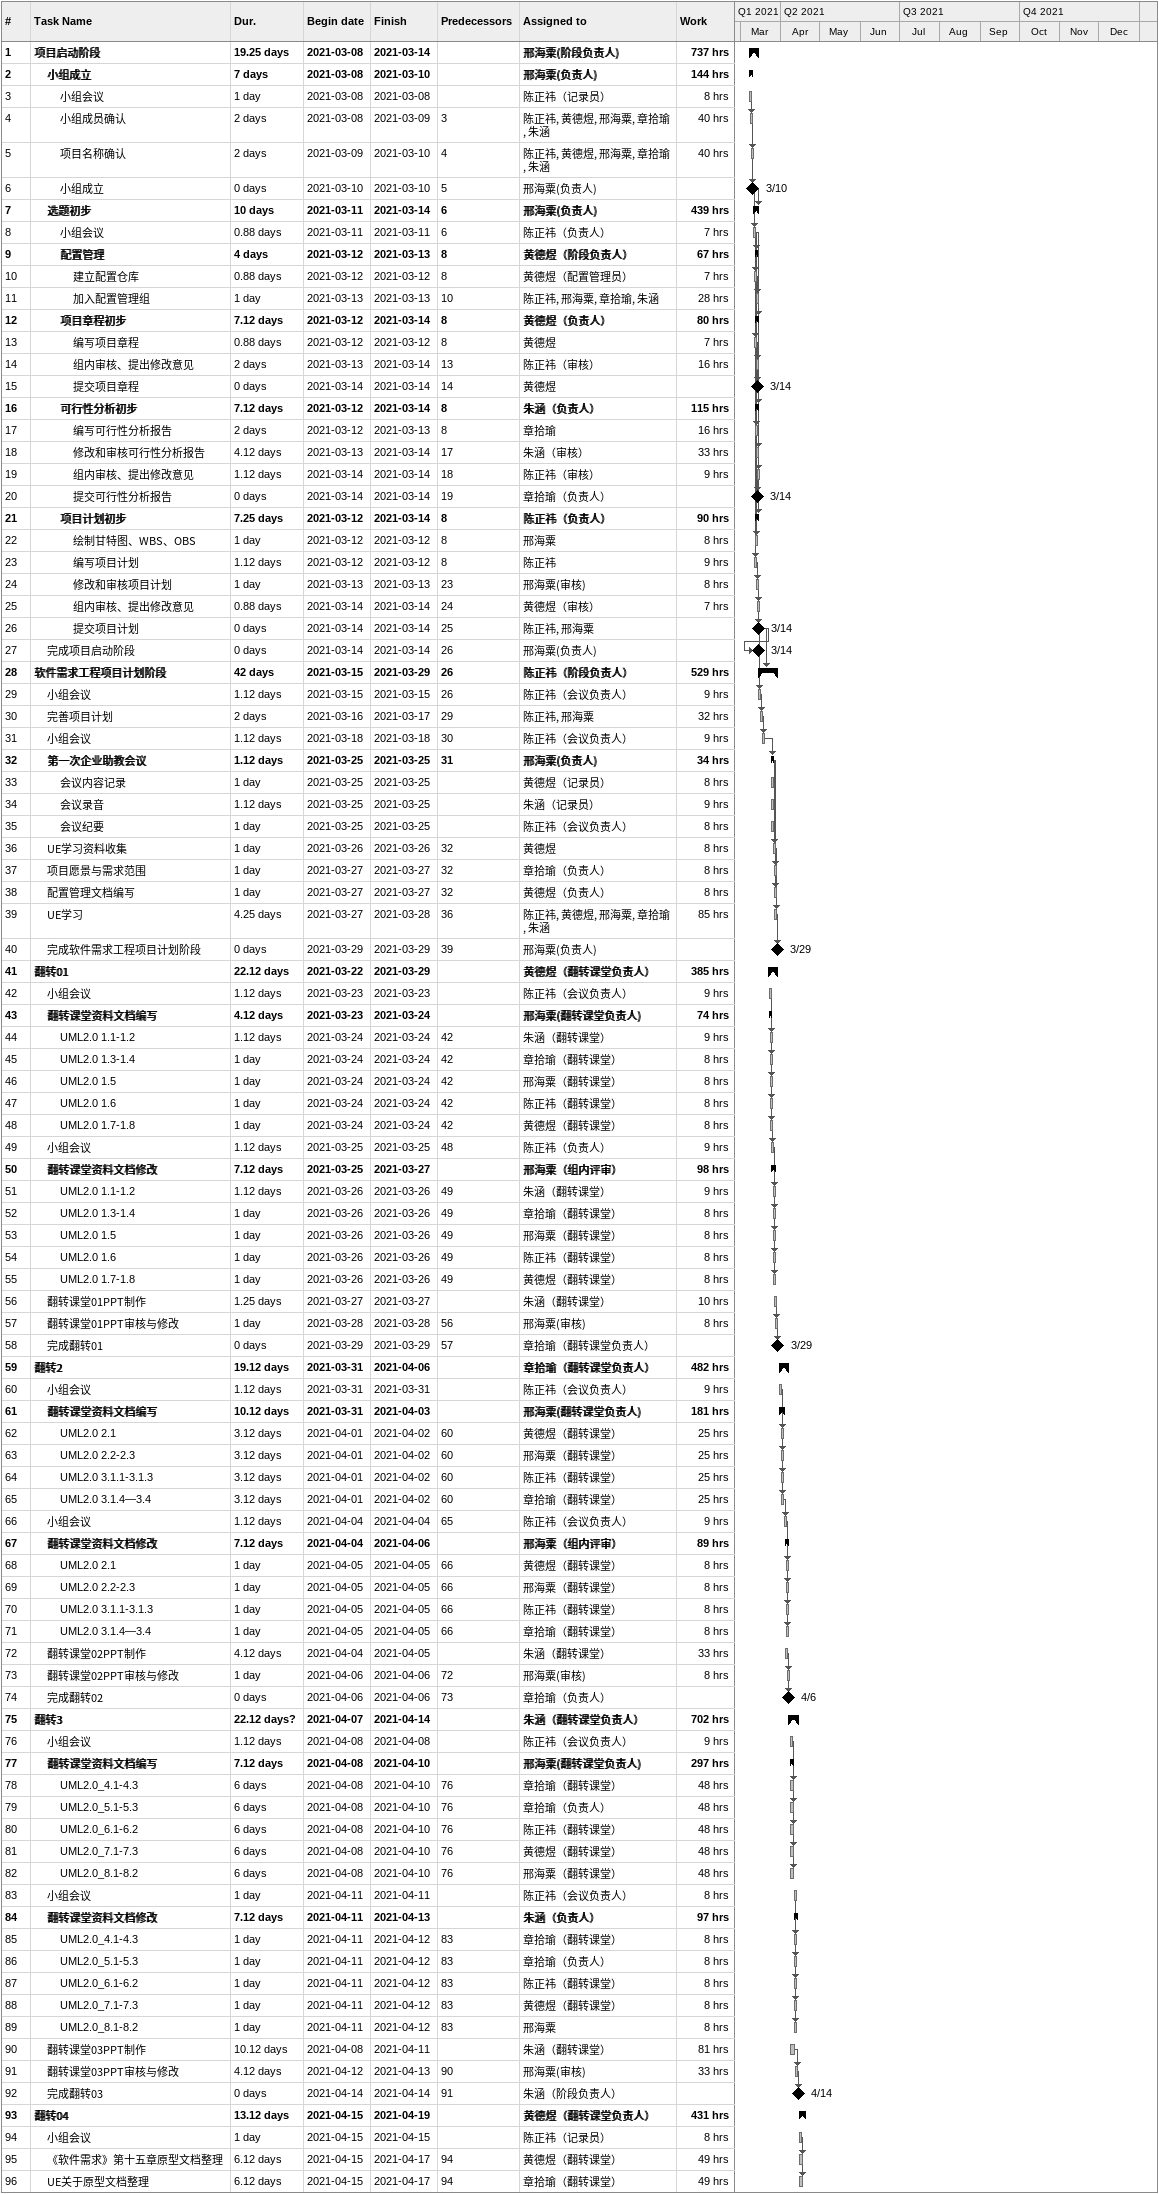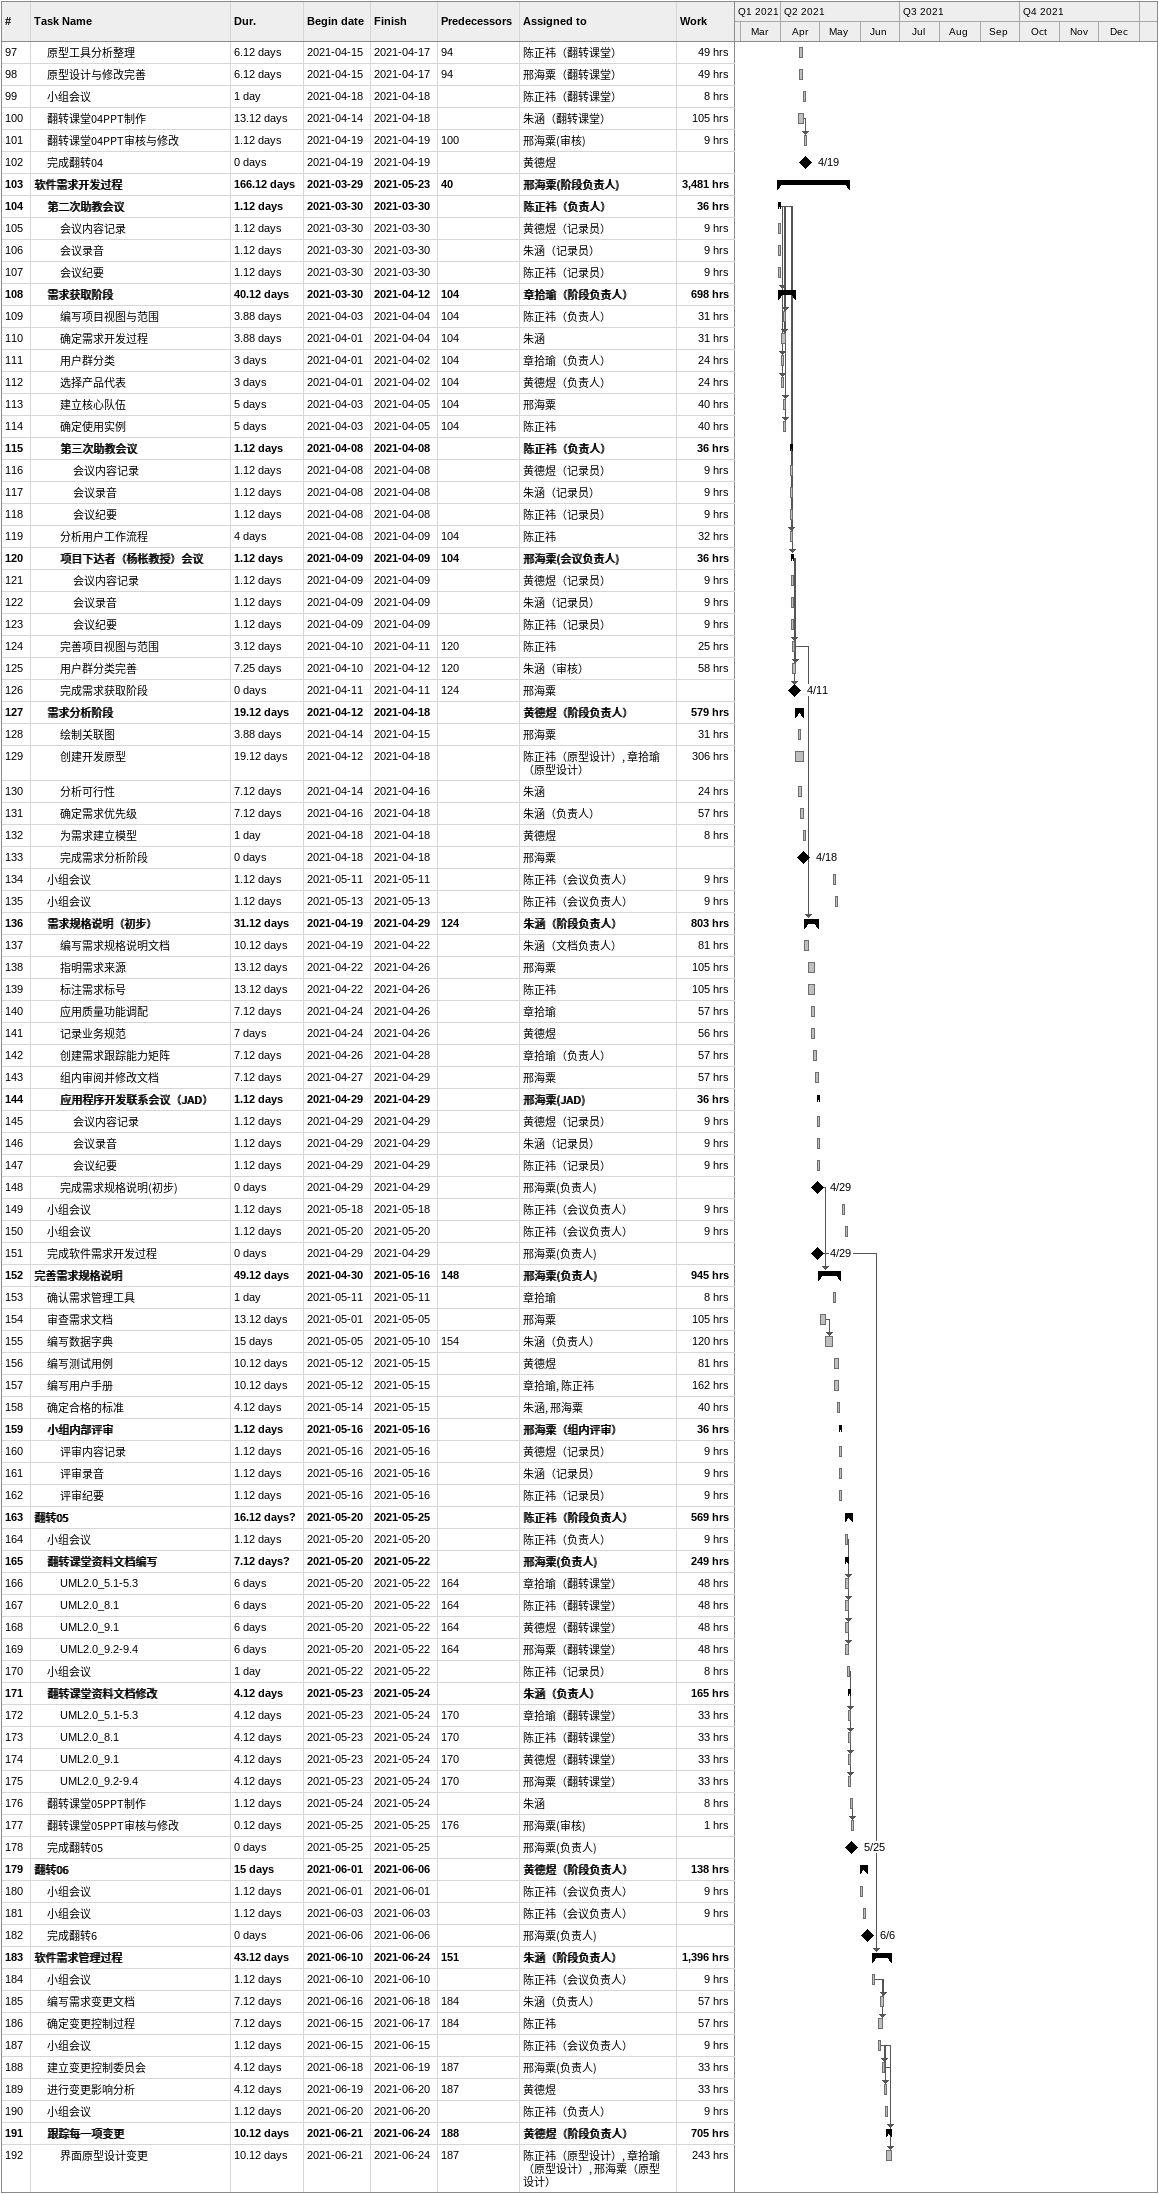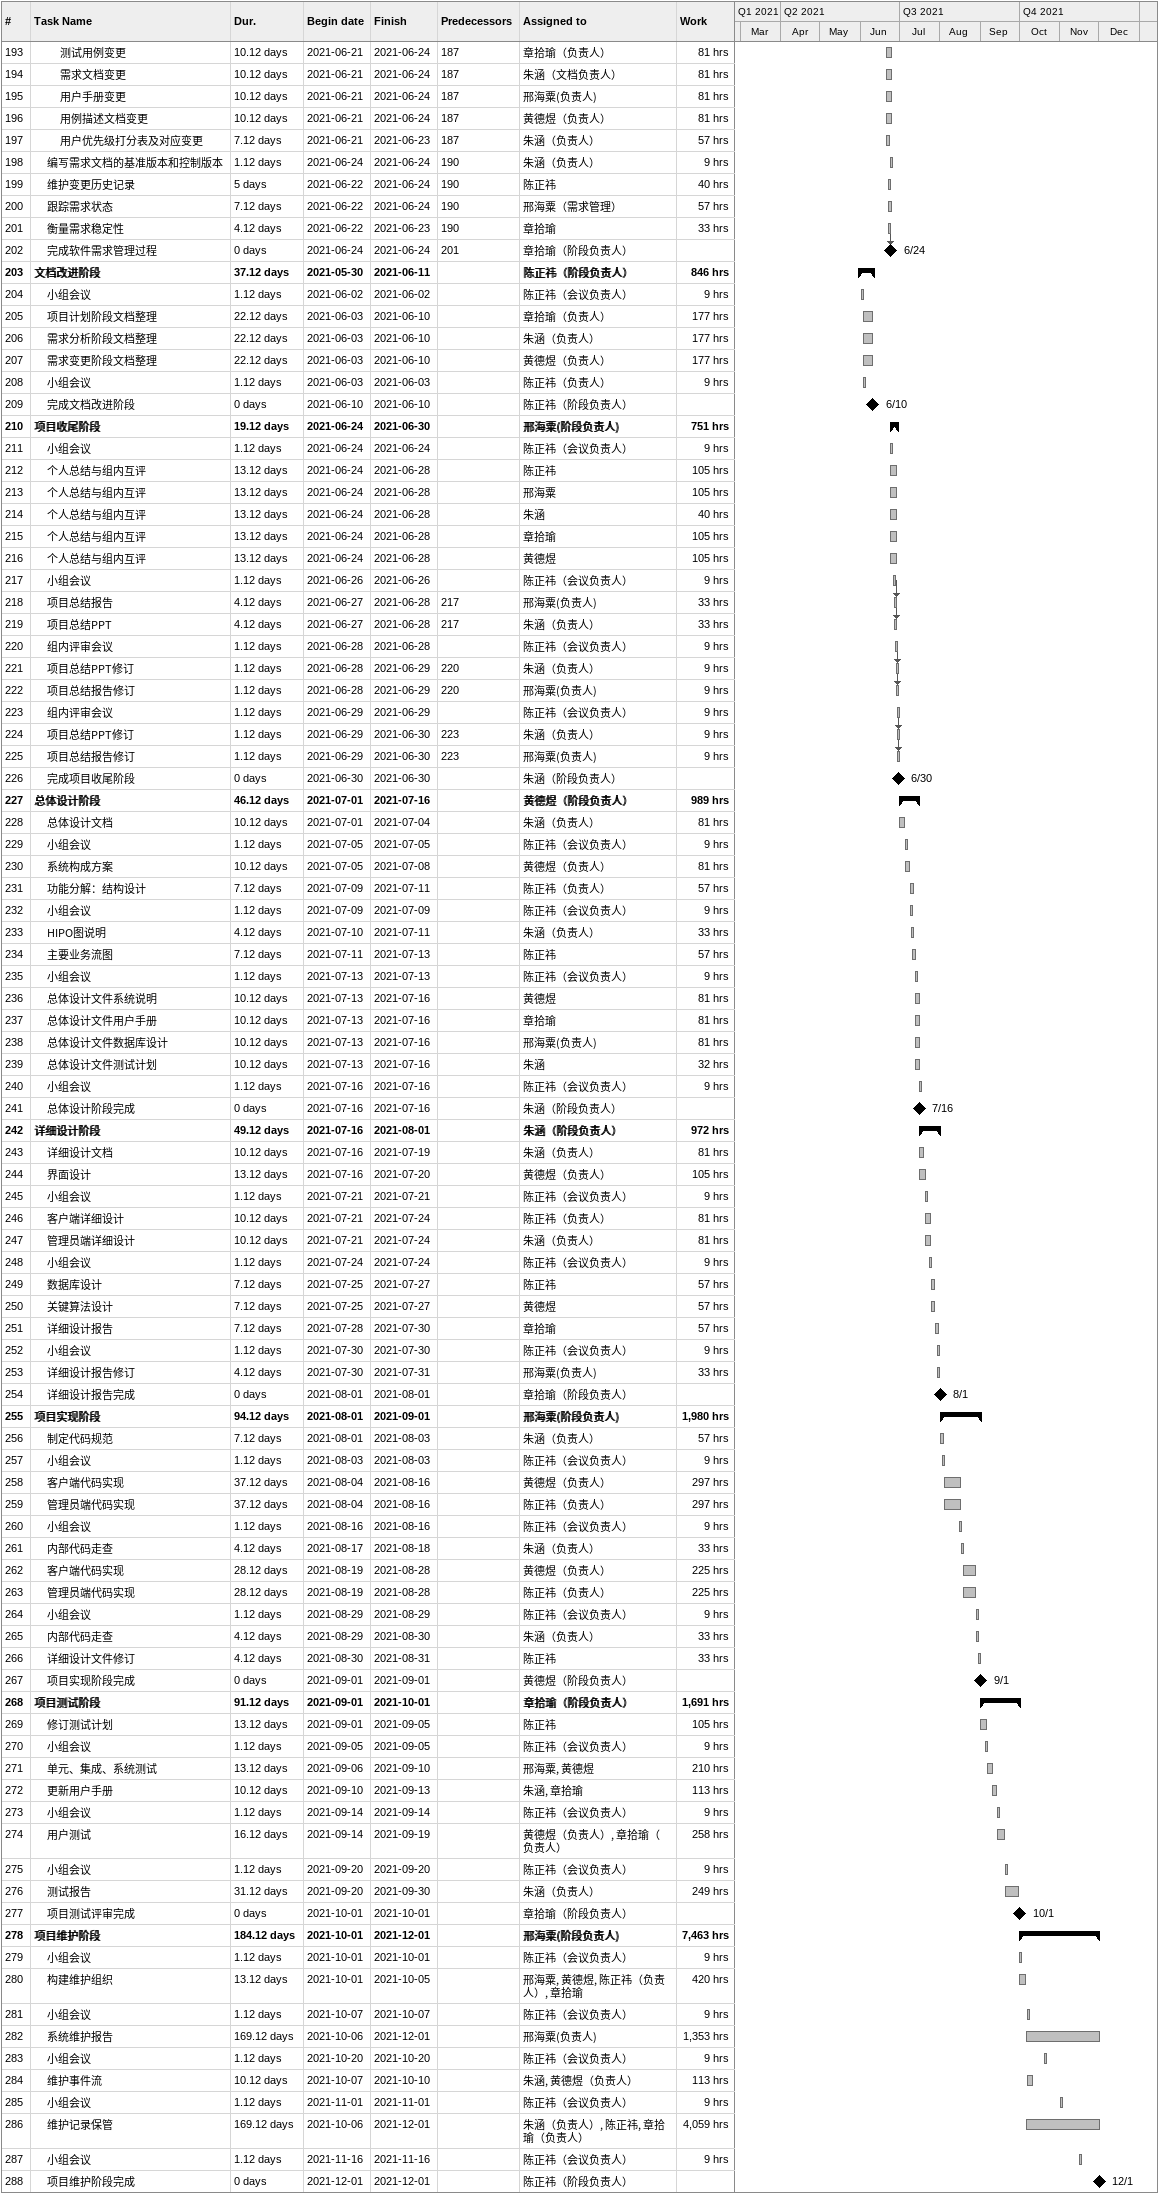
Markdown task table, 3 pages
| ID | Level | Task | Duration | Start | Finish | Predecessors | Resources | Work (h) |
|---|---|---|---|---|---|---|---|---|
| 1 | 1 | **项目启动阶段** | 19.25d | 2021-03-08 | 2021-03-14 |  | 邢海粟(阶段负责人) | 737 |
| 2 | 2 | **小组成立** | 7d | 2021-03-08 | 2021-03-10 |  | 邢海粟(负责人) | 144 |
| 3 | 3 | 小组会议 | 1d | 2021-03-08 | 2021-03-08 |  | 陈正祎（记录员） | 8 |
| 4 | 3 | 小组成员确认 | 2d | 2021-03-08 | 2021-03-09 | 3 | 陈正祎, 黄德煜, 邢海粟, 章拾瑜, 朱涵 | 40 |
| 5 | 3 | 项目名称确认 | 2d | 2021-03-09 | 2021-03-10 | 4 | 陈正祎, 黄德煜, 邢海粟, 章拾瑜, 朱涵 | 40 |
| 6 | 3 | 小组成立 | 0d | 2021-03-10 | 2021-03-10 | 5 | 邢海粟(负责人) |  |
| 7 | 2 | **选题初步** | 10d | 2021-03-11 | 2021-03-14 | 6 | 邢海粟(负责人) | 439 |
| 8 | 3 | 小组会议 | 0.88d | 2021-03-11 | 2021-03-11 | 6 | 陈正祎（负责人） | 7 |
| 9 | 3 | **配置管理** | 4d | 2021-03-12 | 2021-03-13 | 8 | 黄德煜（阶段负责人） | 67 |
| 10 | 4 | 建立配置仓库 | 0.88d | 2021-03-12 | 2021-03-12 | 8 | 黄德煜（配置管理员） | 7 |
| 11 | 4 | 加入配置管理组 | 1d | 2021-03-13 | 2021-03-13 | 10 | 陈正祎, 邢海粟, 章拾瑜, 朱涵 | 28 |
| 12 | 3 | **项目章程初步** | 7.12d | 2021-03-12 | 2021-03-14 | 8 | 黄德煜（负责人） | 80 |
| 13 | 4 | 编写项目章程 | 0.88d | 2021-03-12 | 2021-03-12 | 8 | 黄德煜 | 7 |
| 14 | 4 | 组内审核、提出修改意见 | 2d | 2021-03-13 | 2021-03-14 | 13 | 陈正祎（审核） | 16 |
| 15 | 4 | 提交项目章程 | 0d | 2021-03-14 | 2021-03-14 | 14 | 黄德煜 |  |
| 16 | 3 | **可行性分析初步** | 7.12d | 2021-03-12 | 2021-03-14 | 8 | 朱涵（负责人） | 115 |
| 17 | 4 | 编写可行性分析报告 | 2d | 2021-03-12 | 2021-03-13 | 8 | 章拾瑜 | 16 |
| 18 | 4 | 修改和审核可行性分析报告 | 4.12d | 2021-03-13 | 2021-03-14 | 17 | 朱涵（审核） | 33 |
| 19 | 4 | 组内审核、提出修改意见 | 1.12d | 2021-03-14 | 2021-03-14 | 18 | 陈正祎（审核） | 9 |
| 20 | 4 | 提交可行性分析报告 | 0d | 2021-03-14 | 2021-03-14 | 19 | 章拾瑜（负责人） |  |
| 21 | 3 | **项目计划初步** | 7.25d | 2021-03-12 | 2021-03-14 | 8 | 陈正祎（负责人） | 90 |
| 22 | 4 | 绘制甘特图、WBS、OBS | 1d | 2021-03-12 | 2021-03-12 | 8 | 邢海粟 | 8 |
| 23 | 4 | 编写项目计划 | 1.12d | 2021-03-12 | 2021-03-12 | 8 | 陈正祎 | 9 |
| 24 | 4 | 修改和审核项目计划 | 1d | 2021-03-13 | 2021-03-13 | 23 | 邢海粟(审核) | 8 |
| 25 | 4 | 组内审核、提出修改意见 | 0.88d | 2021-03-14 | 2021-03-14 | 24 | 黄德煜（审核） | 7 |
| 26 | 4 | 提交项目计划 | 0d | 2021-03-14 | 2021-03-14 | 25 | 陈正祎, 邢海粟 |  |
| 27 | 2 | 完成项目启动阶段 | 0d | 2021-03-14 | 2021-03-14 | 26 | 邢海粟(负责人) |  |
| 28 | 1 | **软件需求工程项目计划阶段** | 42d | 2021-03-15 | 2021-03-29 | 26 | 陈正祎（阶段负责人） | 529 |
| 29 | 2 | 小组会议 | 1.12d | 2021-03-15 | 2021-03-15 | 26 | 陈正祎（会议负责人） | 9 |
| 30 | 2 | 完善项目计划 | 2d | 2021-03-16 | 2021-03-17 | 29 | 陈正祎, 邢海粟 | 32 |
| 31 | 2 | 小组会议 | 1.12d | 2021-03-18 | 2021-03-18 | 30 | 陈正祎（会议负责人） | 9 |
| 32 | 2 | **第一次企业助教会议** | 1.12d | 2021-03-25 | 2021-03-25 | 31 | 邢海粟(负责人) | 34 |
| 33 | 3 | 会议内容记录 | 1d | 2021-03-25 | 2021-03-25 |  | 黄德煜（记录员） | 8 |
| 34 | 3 | 会议录音 | 1.12d | 2021-03-25 | 2021-03-25 |  | 朱涵（记录员） | 9 |
| 35 | 3 | 会议纪要 | 1d | 2021-03-25 | 2021-03-25 |  | 陈正祎（会议负责人） | 8 |
| 36 | 2 | UE学习资料收集 | 1d | 2021-03-26 | 2021-03-26 | 32 | 黄德煜 | 8 |
| 37 | 2 | 项目愿景与需求范围 | 1d | 2021-03-27 | 2021-03-27 | 32 | 章拾瑜（负责人） | 8 |
| 38 | 2 | 配置管理文档编写 | 1d | 2021-03-27 | 2021-03-27 | 32 | 黄德煜（负责人） | 8 |
| 39 | 2 | UE学习 | 4.25d | 2021-03-27 | 2021-03-28 | 36 | 陈正祎, 黄德煜, 邢海粟, 章拾瑜, 朱涵 | 85 |
| 40 | 2 | 完成软件需求工程项目计划阶段 | 0d | 2021-03-29 | 2021-03-29 | 39 | 邢海粟(负责人) |  |
| 41 | 1 | **翻转01** | 22.12d | 2021-03-22 | 2021-03-29 |  | 黄德煜（翻转课堂负责人） | 385 |
| 42 | 2 | 小组会议 | 1.12d | 2021-03-23 | 2021-03-23 |  | 陈正祎（会议负责人） | 9 |
| 43 | 2 | **翻转课堂资料文档编写** | 4.12d | 2021-03-23 | 2021-03-24 |  | 邢海粟(翻转课堂负责人) | 74 |
| 44 | 3 | UML2.0 1.1-1.2 | 1.12d | 2021-03-24 | 2021-03-24 | 42 | 朱涵（翻转课堂） | 9 |
| 45 | 3 | UML2.0 1.3-1.4 | 1d | 2021-03-24 | 2021-03-24 | 42 | 章拾瑜（翻转课堂） | 8 |
| 46 | 3 | UML2.0 1.5 | 1d | 2021-03-24 | 2021-03-24 | 42 | 邢海粟（翻转课堂） | 8 |
| 47 | 3 | UML2.0 1.6 | 1d | 2021-03-24 | 2021-03-24 | 42 | 陈正祎（翻转课堂） | 8 |
| 48 | 3 | UML2.0 1.7-1.8 | 1d | 2021-03-24 | 2021-03-24 | 42 | 黄德煜（翻转课堂） | 8 |
| 49 | 2 | 小组会议 | 1.12d | 2021-03-25 | 2021-03-25 | 48 | 陈正祎（负责人） | 9 |
| 50 | 2 | **翻转课堂资料文档修改** | 7.12d | 2021-03-25 | 2021-03-27 |  | 邢海粟（组内评审） | 98 |
| 51 | 3 | UML2.0 1.1-1.2 | 1.12d | 2021-03-26 | 2021-03-26 | 49 | 朱涵（翻转课堂） | 9 |
| 52 | 3 | UML2.0 1.3-1.4 | 1d | 2021-03-26 | 2021-03-26 | 49 | 章拾瑜（翻转课堂） | 8 |
| 53 | 3 | UML2.0 1.5 | 1d | 2021-03-26 | 2021-03-26 | 49 | 邢海粟（翻转课堂） | 8 |
| 54 | 3 | UML2.0 1.6 | 1d | 2021-03-26 | 2021-03-26 | 49 | 陈正祎（翻转课堂） | 8 |
| 55 | 3 | UML2.0 1.7-1.8 | 1d | 2021-03-26 | 2021-03-26 | 49 | 黄德煜（翻转课堂） | 8 |
| 56 | 2 | 翻转课堂01PPT制作 | 1.25d | 2021-03-27 | 2021-03-27 |  | 朱涵（翻转课堂） | 10 |
| 57 | 2 | 翻转课堂01PPT审核与修改 | 1d | 2021-03-28 | 2021-03-28 | 56 | 邢海粟(审核) | 8 |
| 58 | 2 | 完成翻转01 | 0d | 2021-03-29 | 2021-03-29 | 57 | 章拾瑜（翻转课堂负责人） |  |
| 59 | 1 | **翻转2** | 19.12d | 2021-03-31 | 2021-04-06 |  | 章拾瑜（翻转课堂负责人） | 482 |
| 60 | 2 | 小组会议 | 1.12d | 2021-03-31 | 2021-03-31 |  | 陈正祎（会议负责人） | 9 |
| 61 | 2 | **翻转课堂资料文档编写** | 10.12d | 2021-03-31 | 2021-04-03 |  | 邢海粟(翻转课堂负责人) | 181 |
| 62 | 3 | UML2.0 2.1 | 3.12d | 2021-04-01 | 2021-04-02 | 60 | 黄德煜（翻转课堂） | 25 |
| 63 | 3 | UML2.0 2.2-2.3 | 3.12d | 2021-04-01 | 2021-04-02 | 60 | 邢海粟（翻转课堂） | 25 |
| 64 | 3 | UML2.0 3.1.1-3.1.3 | 3.12d | 2021-04-01 | 2021-04-02 | 60 | 陈正祎（翻转课堂） | 25 |
| 65 | 3 | UML2.0 3.1.4—3.4 | 3.12d | 2021-04-01 | 2021-04-02 | 60 | 章拾瑜（翻转课堂） | 25 |
| 66 | 2 | 小组会议 | 1.12d | 2021-04-04 | 2021-04-04 | 65 | 陈正祎（会议负责人） | 9 |
| 67 | 2 | **翻转课堂资料文档修改** | 7.12d | 2021-04-04 | 2021-04-06 |  | 邢海粟（组内评审） | 89 |
| 68 | 3 | UML2.0 2.1 | 1d | 2021-04-05 | 2021-04-05 | 66 | 黄德煜（翻转课堂） | 8 |
| 69 | 3 | UML2.0 2.2-2.3 | 1d | 2021-04-05 | 2021-04-05 | 66 | 邢海粟（翻转课堂） | 8 |
| 70 | 3 | UML2.0 3.1.1-3.1.3 | 1d | 2021-04-05 | 2021-04-05 | 66 | 陈正祎（翻转课堂） | 8 |
| 71 | 3 | UML2.0 3.1.4—3.4 | 1d | 2021-04-05 | 2021-04-05 | 66 | 章拾瑜（翻转课堂） | 8 |
| 72 | 2 | 翻转课堂02PPT制作 | 4.12d | 2021-04-04 | 2021-04-05 |  | 朱涵（翻转课堂） | 33 |
| 73 | 2 | 翻转课堂02PPT审核与修改 | 1d | 2021-04-06 | 2021-04-06 | 72 | 邢海粟(审核) | 8 |
| 74 | 2 | 完成翻转02 | 0d | 2021-04-06 | 2021-04-06 | 73 | 章拾瑜（负责人） |  |
| 75 | 1 | **翻转3** | 22.12d? | 2021-04-07 | 2021-04-14 |  | 朱涵（翻转课堂负责人） | 702 |
| 76 | 2 | 小组会议 | 1.12d | 2021-04-08 | 2021-04-08 |  | 陈正祎（会议负责人） | 9 |
| 77 | 2 | **翻转课堂资料文档编写** | 7.12d | 2021-04-08 | 2021-04-10 |  | 邢海粟(翻转课堂负责人) | 297 |
| 78 | 3 | UML2.0_4.1-4.3 | 6d | 2021-04-08 | 2021-04-10 | 76 | 章拾瑜（翻转课堂） | 48 |
| 79 | 3 | UML2.0_5.1-5.3 | 6d | 2021-04-08 | 2021-04-10 | 76 | 章拾瑜（负责人） | 48 |
| 80 | 3 | UML2.0_6.1-6.2 | 6d | 2021-04-08 | 2021-04-10 | 76 | 陈正祎（翻转课堂） | 48 |
| 81 | 3 | UML2.0_7.1-7.3 | 6d | 2021-04-08 | 2021-04-10 | 76 | 黄德煜（翻转课堂） | 48 |
| 82 | 3 | UML2.0_8.1-8.2 | 6d | 2021-04-08 | 2021-04-10 | 76 | 邢海粟（翻转课堂） | 48 |
| 83 | 2 | 小组会议 | 1d | 2021-04-11 | 2021-04-11 |  | 陈正祎（会议负责人） | 8 |
| 84 | 2 | **翻转课堂资料文档修改** | 7.12d | 2021-04-11 | 2021-04-13 |  | 朱涵（负责人） | 97 |
| 85 | 3 | UML2.0_4.1-4.3 | 1d | 2021-04-11 | 2021-04-12 | 83 | 章拾瑜（翻转课堂） | 8 |
| 86 | 3 | UML2.0_5.1-5.3 | 1d | 2021-04-11 | 2021-04-12 | 83 | 章拾瑜（负责人） | 8 |
| 87 | 3 | UML2.0_6.1-6.2 | 1d | 2021-04-11 | 2021-04-12 | 83 | 陈正祎（翻转课堂） | 8 |
| 88 | 3 | UML2.0_7.1-7.3 | 1d | 2021-04-11 | 2021-04-12 | 83 | 黄德煜（翻转课堂） | 8 |
| 89 | 3 | UML2.0_8.1-8.2 | 1d | 2021-04-11 | 2021-04-12 | 83 | 邢海粟 | 8 |
| 90 | 2 | 翻转课堂03PPT制作 | 10.12d | 2021-04-08 | 2021-04-11 |  | 朱涵（翻转课堂） | 81 |
| 91 | 2 | 翻转课堂03PPT审核与修改 | 4.12d | 2021-04-12 | 2021-04-13 | 90 | 邢海粟(审核) | 33 |
| 92 | 2 | 完成翻转03 | 0d | 2021-04-14 | 2021-04-14 | 91 | 朱涵（阶段负责人） |  |
| 93 | 1 | **翻转04** | 13.12d | 2021-04-15 | 2021-04-19 |  | 黄德煜（翻转课堂负责人） | 431 |
| 94 | 2 | 小组会议 | 1d | 2021-04-15 | 2021-04-15 |  | 陈正祎（记录员） | 8 |
| 95 | 2 | 《软件需求》第十五章原型文档整理 | 6.12d | 2021-04-15 | 2021-04-17 | 94 | 黄德煜（翻转课堂） | 49 |
| 96 | 2 | UE关于原型文档整理 | 6.12d | 2021-04-15 | 2021-04-17 | 94 | 章拾瑜（翻转课堂） | 49 |
| 97 | 2 | 原型工具分析整理 | 6.12d | 2021-04-15 | 2021-04-17 | 94 | 陈正祎（翻转课堂） | 49 |
| 98 | 2 | 原型设计与修改完善 | 6.12d | 2021-04-15 | 2021-04-17 | 94 | 邢海粟（翻转课堂） | 49 |
| 99 | 2 | 小组会议 | 1d | 2021-04-18 | 2021-04-18 |  | 陈正祎（翻转课堂） | 8 |
| 100 | 2 | 翻转课堂04PPT制作 | 13.12d | 2021-04-14 | 2021-04-18 |  | 朱涵（翻转课堂） | 105 |
| 101 | 2 | 翻转课堂04PPT审核与修改 | 1.12d | 2021-04-19 | 2021-04-19 | 100 | 邢海粟(审核) | 9 |
| 102 | 2 | 完成翻转04 | 0d | 2021-04-19 | 2021-04-19 |  | 黄德煜 |  |
| 103 | 1 | **软件需求开发过程** | 166.12d | 2021-03-29 | 2021-05-23 | 40 | 邢海粟(阶段负责人) | 3481 |
| 104 | 2 | **第二次助教会议** | 1.12d | 2021-03-30 | 2021-03-30 |  | 陈正祎（负责人） | 36 |
| 105 | 3 | 会议内容记录 | 1.12d | 2021-03-30 | 2021-03-30 |  | 黄德煜（记录员） | 9 |
| 106 | 3 | 会议录音 | 1.12d | 2021-03-30 | 2021-03-30 |  | 朱涵（记录员） | 9 |
| 107 | 3 | 会议纪要 | 1.12d | 2021-03-30 | 2021-03-30 |  | 陈正祎（记录员） | 9 |
| 108 | 2 | **需求获取阶段** | 40.12d | 2021-03-30 | 2021-04-12 | 104 | 章拾瑜（阶段负责人） | 698 |
| 109 | 3 | 编写项目视图与范围 | 3.88d | 2021-04-03 | 2021-04-04 | 104 | 陈正祎（负责人） | 31 |
| 110 | 3 | 确定需求开发过程 | 3.88d | 2021-04-01 | 2021-04-04 | 104 | 朱涵 | 31 |
| 111 | 3 | 用户群分类 | 3d | 2021-04-01 | 2021-04-02 | 104 | 章拾瑜（负责人） | 24 |
| 112 | 3 | 选择产品代表 | 3d | 2021-04-01 | 2021-04-02 | 104 | 黄德煜（负责人） | 24 |
| 113 | 3 | 建立核心队伍 | 5d | 2021-04-03 | 2021-04-05 | 104 | 邢海粟 | 40 |
| 114 | 3 | 确定使用实例 | 5d | 2021-04-03 | 2021-04-05 | 104 | 陈正祎 | 40 |
| 115 | 3 | **第三次助教会议** | 1.12d | 2021-04-08 | 2021-04-08 |  | 陈正祎（负责人） | 36 |
| 116 | 4 | 会议内容记录 | 1.12d | 2021-04-08 | 2021-04-08 |  | 黄德煜（记录员） | 9 |
| 117 | 4 | 会议录音 | 1.12d | 2021-04-08 | 2021-04-08 |  | 朱涵（记录员） | 9 |
| 118 | 4 | 会议纪要 | 1.12d | 2021-04-08 | 2021-04-08 |  | 陈正祎（记录员） | 9 |
| 119 | 3 | 分析用户工作流程 | 4d | 2021-04-08 | 2021-04-09 | 104 | 陈正祎 | 32 |
| 120 | 3 | **项目下达者（杨枨教授）会议** | 1.12d | 2021-04-09 | 2021-04-09 | 104 | 邢海粟(会议负责人) | 36 |
| 121 | 4 | 会议内容记录 | 1.12d | 2021-04-09 | 2021-04-09 |  | 黄德煜（记录员） | 9 |
| 122 | 4 | 会议录音 | 1.12d | 2021-04-09 | 2021-04-09 |  | 朱涵（记录员） | 9 |
| 123 | 4 | 会议纪要 | 1.12d | 2021-04-09 | 2021-04-09 |  | 陈正祎（记录员） | 9 |
| 124 | 3 | 完善项目视图与范围 | 3.12d | 2021-04-10 | 2021-04-11 | 120 | 陈正祎 | 25 |
| 125 | 3 | 用户群分类完善 | 7.25d | 2021-04-10 | 2021-04-12 | 120 | 朱涵（审核） | 58 |
| 126 | 3 | 完成需求获取阶段 | 0d | 2021-04-11 | 2021-04-11 | 124 | 邢海粟 |  |
| 127 | 2 | **需求分析阶段** | 19.12d | 2021-04-12 | 2021-04-18 |  | 黄德煜（阶段负责人） | 579 |
| 128 | 3 | 绘制关联图 | 3.88d | 2021-04-14 | 2021-04-15 |  | 邢海粟 | 31 |
| 129 | 3 | 创建开发原型 | 19.12d | 2021-04-12 | 2021-04-18 |  | 陈正祎（原型设计）, 章拾瑜（原型设计） | 306 |
| 130 | 3 | 分析可行性 | 7.12d | 2021-04-14 | 2021-04-16 |  | 朱涵 | 24 |
| 131 | 3 | 确定需求优先级 | 7.12d | 2021-04-16 | 2021-04-18 |  | 朱涵（负责人） | 57 |
| 132 | 3 | 为需求建立模型 | 1d | 2021-04-18 | 2021-04-18 |  | 黄德煜 | 8 |
| 133 | 3 | 完成需求分析阶段 | 0d | 2021-04-18 | 2021-04-18 |  | 邢海粟 |  |
| 134 | 2 | 小组会议 | 1.12d | 2021-05-11 | 2021-05-11 |  | 陈正祎（会议负责人） | 9 |
| 135 | 2 | 小组会议 | 1.12d | 2021-05-13 | 2021-05-13 |  | 陈正祎（会议负责人） | 9 |
| 136 | 2 | **需求规格说明（初步）** | 31.12d | 2021-04-19 | 2021-04-29 | 124 | 朱涵（阶段负责人） | 803 |
| 137 | 3 | 编写需求规格说明文档 | 10.12d | 2021-04-19 | 2021-04-22 |  | 朱涵（文档负责人） | 81 |
| 138 | 3 | 指明需求来源 | 13.12d | 2021-04-22 | 2021-04-26 |  | 邢海粟 | 105 |
| 139 | 3 | 标注需求标号 | 13.12d | 2021-04-22 | 2021-04-26 |  | 陈正祎 | 105 |
| 140 | 3 | 应用质量功能调配 | 7.12d | 2021-04-24 | 2021-04-26 |  | 章拾瑜 | 57 |
| 141 | 3 | 记录业务规范 | 7d | 2021-04-24 | 2021-04-26 |  | 黄德煜 | 56 |
| 142 | 3 | 创建需求跟踪能力矩阵 | 7.12d | 2021-04-26 | 2021-04-28 |  | 章拾瑜（负责人） | 57 |
| 143 | 3 | 组内审阅并修改文档 | 7.12d | 2021-04-27 | 2021-04-29 |  | 邢海粟 | 57 |
| 144 | 3 | **应用程序开发联系会议（JAD）** | 1.12d | 2021-04-29 | 2021-04-29 |  | 邢海粟(JAD) | 36 |
| 145 | 4 | 会议内容记录 | 1.12d | 2021-04-29 | 2021-04-29 |  | 黄德煜（记录员） | 9 |
| 146 | 4 | 会议录音 | 1.12d | 2021-04-29 | 2021-04-29 |  | 朱涵（记录员） | 9 |
| 147 | 4 | 会议纪要 | 1.12d | 2021-04-29 | 2021-04-29 |  | 陈正祎（记录员） | 9 |
| 148 | 3 | 完成需求规格说明(初步) | 0d | 2021-04-29 | 2021-04-29 |  | 邢海粟(负责人) |  |
| 149 | 2 | 小组会议 | 1.12d | 2021-05-18 | 2021-05-18 |  | 陈正祎（会议负责人） | 9 |
| 150 | 2 | 小组会议 | 1.12d | 2021-05-20 | 2021-05-20 |  | 陈正祎（会议负责人） | 9 |
| 151 | 2 | 完成软件需求开发过程 | 0d | 2021-04-29 | 2021-04-29 |  | 邢海粟(负责人) |  |
| 152 | 1 | **完善需求规格说明** | 49.12d | 2021-04-30 | 2021-05-16 | 148 | 邢海粟(负责人) | 945 |
| 153 | 2 | 确认需求管理工具 | 1d | 2021-05-11 | 2021-05-11 |  | 章拾瑜 | 8 |
| 154 | 2 | 审查需求文档 | 13.12d | 2021-05-01 | 2021-05-05 |  | 邢海粟 | 105 |
| 155 | 2 | 编写数据字典 | 15d | 2021-05-05 | 2021-05-10 | 154 | 朱涵（负责人） | 120 |
| 156 | 2 | 编写测试用例 | 10.12d | 2021-05-12 | 2021-05-15 |  | 黄德煜 | 81 |
| 157 | 2 | 编写用户手册 | 10.12d | 2021-05-12 | 2021-05-15 |  | 章拾瑜, 陈正祎 | 162 |
| 158 | 2 | 确定合格的标准 | 4.12d | 2021-05-14 | 2021-05-15 |  | 朱涵, 邢海粟 | 40 |
| 159 | 2 | **小组内部评审** | 1.12d | 2021-05-16 | 2021-05-16 |  | 邢海粟（组内评审） | 36 |
| 160 | 3 | 评审内容记录 | 1.12d | 2021-05-16 | 2021-05-16 |  | 黄德煜（记录员） | 9 |
| 161 | 3 | 评审录音 | 1.12d | 2021-05-16 | 2021-05-16 |  | 朱涵（记录员） | 9 |
| 162 | 3 | 评审纪要 | 1.12d | 2021-05-16 | 2021-05-16 |  | 陈正祎（记录员） | 9 |
| 163 | 1 | **翻转05** | 16.12d? | 2021-05-20 | 2021-05-25 |  | 陈正祎（阶段负责人） | 569 |
| 164 | 2 | 小组会议 | 1.12d | 2021-05-20 | 2021-05-20 |  | 陈正祎（负责人） | 9 |
| 165 | 2 | **翻转课堂资料文档编写** | 7.12d? | 2021-05-20 | 2021-05-22 |  | 邢海粟(负责人) | 249 |
| 166 | 3 | UML2.0_5.1-5.3 | 6d | 2021-05-20 | 2021-05-22 | 164 | 章拾瑜（翻转课堂） | 48 |
| 167 | 3 | UML2.0_8.1 | 6d | 2021-05-20 | 2021-05-22 | 164 | 陈正祎（翻转课堂） | 48 |
| 168 | 3 | UML2.0_9.1 | 6d | 2021-05-20 | 2021-05-22 | 164 | 黄德煜（翻转课堂） | 48 |
| 169 | 3 | UML2.0_9.2-9.4 | 6d | 2021-05-20 | 2021-05-22 | 164 | 邢海粟（翻转课堂） | 48 |
| 170 | 2 | 小组会议 | 1d | 2021-05-22 | 2021-05-22 |  | 陈正祎（记录员） | 8 |
| 171 | 2 | **翻转课堂资料文档修改** | 4.12d | 2021-05-23 | 2021-05-24 |  | 朱涵（负责人） | 165 |
| 172 | 3 | UML2.0_5.1-5.3 | 4.12d | 2021-05-23 | 2021-05-24 | 170 | 章拾瑜（翻转课堂） | 33 |
| 173 | 3 | UML2.0_8.1 | 4.12d | 2021-05-23 | 2021-05-24 | 170 | 陈正祎（翻转课堂） | 33 |
| 174 | 3 | UML2.0_9.1 | 4.12d | 2021-05-23 | 2021-05-24 | 170 | 黄德煜（翻转课堂） | 33 |
| 175 | 3 | UML2.0_9.2-9.4 | 4.12d | 2021-05-23 | 2021-05-24 | 170 | 邢海粟（翻转课堂） | 33 |
| 176 | 2 | 翻转课堂05PPT制作 | 1.12d | 2021-05-24 | 2021-05-24 |  | 朱涵 | 8 |
| 177 | 2 | 翻转课堂05PPT审核与修改 | 0.12d | 2021-05-25 | 2021-05-25 | 176 | 邢海粟(审核) | 1 |
| 178 | 2 | 完成翻转05 | 0d | 2021-05-25 | 2021-05-25 |  | 邢海粟(负责人) |  |
| 179 | 1 | **翻转06** | 15d | 2021-06-01 | 2021-06-06 |  | 黄德煜（阶段负责人） | 138 |
| 180 | 2 | 小组会议 | 1.12d | 2021-06-01 | 2021-06-01 |  | 陈正祎（会议负责人） | 9 |
| 181 | 2 | 小组会议 | 1.12d | 2021-06-03 | 2021-06-03 |  | 陈正祎（会议负责人） | 9 |
| 182 | 2 | 完成翻转6 | 0d | 2021-06-06 | 2021-06-06 |  | 邢海粟(负责人) |  |
| 183 | 1 | **软件需求管理过程** | 43.12d | 2021-06-10 | 2021-06-24 | 151 | 朱涵（阶段负责人） | 1396 |
| 184 | 2 | 小组会议 | 1.12d | 2021-06-10 | 2021-06-10 |  | 陈正祎（会议负责人） | 9 |
| 185 | 2 | 编写需求变更文档 | 7.12d | 2021-06-16 | 2021-06-18 | 184 | 朱涵（负责人） | 57 |
| 186 | 2 | 确定变更控制过程 | 7.12d | 2021-06-15 | 2021-06-17 | 184 | 陈正祎 | 57 |
| 187 | 2 | 小组会议 | 1.12d | 2021-06-15 | 2021-06-15 |  | 陈正祎（会议负责人） | 9 |
| 188 | 2 | 建立变更控制委员会 | 4.12d | 2021-06-18 | 2021-06-19 | 187 | 邢海粟(负责人) | 33 |
| 189 | 2 | 进行变更影响分析 | 4.12d | 2021-06-19 | 2021-06-20 | 187 | 黄德煜 | 33 |
| 190 | 2 | 小组会议 | 1.12d | 2021-06-20 | 2021-06-20 |  | 陈正祎（负责人） | 9 |
| 191 | 2 | **跟踪每一项变更** | 10.12d | 2021-06-21 | 2021-06-24 | 188 | 黄德煜（阶段负责人） | 705 |
| 192 | 3 | 界面原型设计变更 | 10.12d | 2021-06-21 | 2021-06-24 | 187 | 陈正祎（原型设计）, 章拾瑜（原型设计）, 邢海粟（原型设计） | 243 |
| 193 | 3 | 测试用例变更 | 10.12d | 2021-06-21 | 2021-06-24 | 187 | 章拾瑜（负责人） | 81 |
| 194 | 3 | 需求文档变更 | 10.12d | 2021-06-21 | 2021-06-24 | 187 | 朱涵（文档负责人） | 81 |
| 195 | 3 | 用户手册变更 | 10.12d | 2021-06-21 | 2021-06-24 | 187 | 邢海粟(负责人) | 81 |
| 196 | 3 | 用例描述文档变更 | 10.12d | 2021-06-21 | 2021-06-24 | 187 | 黄德煜（负责人） | 81 |
| 197 | 3 | 用户优先级打分表及对应变更 | 7.12d | 2021-06-21 | 2021-06-23 | 187 | 朱涵（负责人） | 57 |
| 198 | 2 | 编写需求文档的基准版本和控制版本 | 1.12d | 2021-06-24 | 2021-06-24 | 190 | 朱涵（负责人） | 9 |
| 199 | 2 | 维护变更历史记录 | 5d | 2021-06-22 | 2021-06-24 | 190 | 陈正祎 | 40 |
| 200 | 2 | 跟踪需求状态 | 7.12d | 2021-06-22 | 2021-06-24 | 190 | 邢海粟（需求管理） | 57 |
| 201 | 2 | 衡量需求稳定性 | 4.12d | 2021-06-22 | 2021-06-23 | 190 | 章拾瑜 | 33 |
| 202 | 2 | 完成软件需求管理过程 | 0d | 2021-06-24 | 2021-06-24 | 201 | 章拾瑜（阶段负责人） |  |
| 203 | 1 | **文档改进阶段** | 37.12d | 2021-05-30 | 2021-06-11 |  | 陈正祎（阶段负责人） | 846 |
| 204 | 2 | 小组会议 | 1.12d | 2021-06-02 | 2021-06-02 |  | 陈正祎（会议负责人） | 9 |
| 205 | 2 | 项目计划阶段文档整理 | 22.12d | 2021-06-03 | 2021-06-10 |  | 章拾瑜（负责人） | 177 |
| 206 | 2 | 需求分析阶段文档整理 | 22.12d | 2021-06-03 | 2021-06-10 |  | 朱涵（负责人） | 177 |
| 207 | 2 | 需求变更阶段文档整理 | 22.12d | 2021-06-03 | 2021-06-10 |  | 黄德煜（负责人） | 177 |
| 208 | 2 | 小组会议 | 1.12d | 2021-06-03 | 2021-06-03 |  | 陈正祎（负责人） | 9 |
| 209 | 2 | 完成文档改进阶段 | 0d | 2021-06-10 | 2021-06-10 |  | 陈正祎（阶段负责人） |  |
| 210 | 1 | **项目收尾阶段** | 19.12d | 2021-06-24 | 2021-06-30 |  | 邢海粟(阶段负责人) | 751 |
| 211 | 2 | 小组会议 | 1.12d | 2021-06-24 | 2021-06-24 |  | 陈正祎（会议负责人） | 9 |
| 212 | 2 | 个人总结与组内互评 | 13.12d | 2021-06-24 | 2021-06-28 |  | 陈正祎 | 105 |
| 213 | 2 | 个人总结与组内互评 | 13.12d | 2021-06-24 | 2021-06-28 |  | 邢海粟 | 105 |
| 214 | 2 | 个人总结与组内互评 | 13.12d | 2021-06-24 | 2021-06-28 |  | 朱涵 | 40 |
| 215 | 2 | 个人总结与组内互评 | 13.12d | 2021-06-24 | 2021-06-28 |  | 章拾瑜 | 105 |
| 216 | 2 | 个人总结与组内互评 | 13.12d | 2021-06-24 | 2021-06-28 |  | 黄德煜 | 105 |
| 217 | 2 | 小组会议 | 1.12d | 2021-06-26 | 2021-06-26 |  | 陈正祎（会议负责人） | 9 |
| 218 | 2 | 项目总结报告 | 4.12d | 2021-06-27 | 2021-06-28 | 217 | 邢海粟(负责人) | 33 |
| 219 | 2 | 项目总结PPT | 4.12d | 2021-06-27 | 2021-06-28 | 217 | 朱涵（负责人） | 33 |
| 220 | 2 | 组内评审会议 | 1.12d | 2021-06-28 | 2021-06-28 |  | 陈正祎（会议负责人） | 9 |
| 221 | 2 | 项目总结PPT修订 | 1.12d | 2021-06-28 | 2021-06-29 | 220 | 朱涵（负责人） | 9 |
| 222 | 2 | 项目总结报告修订 | 1.12d | 2021-06-28 | 2021-06-29 | 220 | 邢海粟(负责人) | 9 |
| 223 | 2 | 组内评审会议 | 1.12d | 2021-06-29 | 2021-06-29 |  | 陈正祎（会议负责人） | 9 |
| 224 | 2 | 项目总结PPT修订 | 1.12d | 2021-06-29 | 2021-06-30 | 223 | 朱涵（负责人） | 9 |
| 225 | 2 | 项目总结报告修订 | 1.12d | 2021-06-29 | 2021-06-30 | 223 | 邢海粟(负责人) | 9 |
| 226 | 2 | 完成项目收尾阶段 | 0d | 2021-06-30 | 2021-06-30 |  | 朱涵（阶段负责人） |  |
| 227 | 1 | **总体设计阶段** | 46.12d | 2021-07-01 | 2021-07-16 |  | 黄德煜（阶段负责人） | 989 |
| 228 | 2 | 总体设计文档 | 10.12d | 2021-07-01 | 2021-07-04 |  | 朱涵（负责人） | 81 |
| 229 | 2 | 小组会议 | 1.12d | 2021-07-05 | 2021-07-05 |  | 陈正祎（会议负责人） | 9 |
| 230 | 2 | 系统构成方案 | 10.12d | 2021-07-05 | 2021-07-08 |  | 黄德煜（负责人） | 81 |
| 231 | 2 | 功能分解：结构设计 | 7.12d | 2021-07-09 | 2021-07-11 |  | 陈正祎（负责人） | 57 |
| 232 | 2 | 小组会议 | 1.12d | 2021-07-09 | 2021-07-09 |  | 陈正祎（会议负责人） | 9 |
| 233 | 2 | HIPO图说明 | 4.12d | 2021-07-10 | 2021-07-11 |  | 朱涵（负责人） | 33 |
| 234 | 2 | 主要业务流图 | 7.12d | 2021-07-11 | 2021-07-13 |  | 陈正祎 | 57 |
| 235 | 2 | 小组会议 | 1.12d | 2021-07-13 | 2021-07-13 |  | 陈正祎（会议负责人） | 9 |
| 236 | 2 | 总体设计文件系统说明 | 10.12d | 2021-07-13 | 2021-07-16 |  | 黄德煜 | 81 |
| 237 | 2 | 总体设计文件用户手册 | 10.12d | 2021-07-13 | 2021-07-16 |  | 章拾瑜 | 81 |
| 238 | 2 | 总体设计文件数据库设计 | 10.12d | 2021-07-13 | 2021-07-16 |  | 邢海粟(负责人) | 81 |
| 239 | 2 | 总体设计文件测试计划 | 10.12d | 2021-07-13 | 2021-07-16 |  | 朱涵 | 32 |
| 240 | 2 | 小组会议 | 1.12d | 2021-07-16 | 2021-07-16 |  | 陈正祎（会议负责人） | 9 |
| 241 | 2 | 总体设计阶段完成 | 0d | 2021-07-16 | 2021-07-16 |  | 朱涵（阶段负责人） |  |
| 242 | 1 | **详细设计阶段** | 49.12d | 2021-07-16 | 2021-08-01 |  | 朱涵（阶段负责人） | 972 |
| 243 | 2 | 详细设计文档 | 10.12d | 2021-07-16 | 2021-07-19 |  | 朱涵（负责人） | 81 |
| 244 | 2 | 界面设计 | 13.12d | 2021-07-16 | 2021-07-20 |  | 黄德煜（负责人） | 105 |
| 245 | 2 | 小组会议 | 1.12d | 2021-07-21 | 2021-07-21 |  | 陈正祎（会议负责人） | 9 |
| 246 | 2 | 客户端详细设计 | 10.12d | 2021-07-21 | 2021-07-24 |  | 陈正祎（负责人） | 81 |
| 247 | 2 | 管理员端详细设计 | 10.12d | 2021-07-21 | 2021-07-24 |  | 朱涵（负责人） | 81 |
| 248 | 2 | 小组会议 | 1.12d | 2021-07-24 | 2021-07-24 |  | 陈正祎（会议负责人） | 9 |
| 249 | 2 | 数据库设计 | 7.12d | 2021-07-25 | 2021-07-27 |  | 陈正祎 | 57 |
| 250 | 2 | 关键算法设计 | 7.12d | 2021-07-25 | 2021-07-27 |  | 黄德煜 | 57 |
| 251 | 2 | 详细设计报告 | 7.12d | 2021-07-28 | 2021-07-30 |  | 章拾瑜 | 57 |
| 252 | 2 | 小组会议 | 1.12d | 2021-07-30 | 2021-07-30 |  | 陈正祎（会议负责人） | 9 |
| 253 | 2 | 详细设计报告修订 | 4.12d | 2021-07-30 | 2021-07-31 |  | 邢海粟(负责人) | 33 |
| 254 | 2 | 详细设计报告完成 | 0d | 2021-08-01 | 2021-08-01 |  | 章拾瑜（阶段负责人） |  |
| 255 | 1 | **项目实现阶段** | 94.12d | 2021-08-01 | 2021-09-01 |  | 邢海粟(阶段负责人) | 1980 |
| 256 | 2 | 制定代码规范 | 7.12d | 2021-08-01 | 2021-08-03 |  | 朱涵（负责人） | 57 |
| 257 | 2 | 小组会议 | 1.12d | 2021-08-03 | 2021-08-03 |  | 陈正祎（会议负责人） | 9 |
| 258 | 2 | 客户端代码实现 | 37.12d | 2021-08-04 | 2021-08-16 |  | 黄德煜（负责人） | 297 |
| 259 | 2 | 管理员端代码实现 | 37.12d | 2021-08-04 | 2021-08-16 |  | 陈正祎（负责人） | 297 |
| 260 | 2 | 小组会议 | 1.12d | 2021-08-16 | 2021-08-16 |  | 陈正祎（会议负责人） | 9 |
| 261 | 2 | 内部代码走查 | 4.12d | 2021-08-17 | 2021-08-18 |  | 朱涵（负责人） | 33 |
| 262 | 2 | 客户端代码实现 | 28.12d | 2021-08-19 | 2021-08-28 |  | 黄德煜（负责人） | 225 |
| 263 | 2 | 管理员端代码实现 | 28.12d | 2021-08-19 | 2021-08-28 |  | 陈正祎（负责人） | 225 |
| 264 | 2 | 小组会议 | 1.12d | 2021-08-29 | 2021-08-29 |  | 陈正祎（会议负责人） | 9 |
| 265 | 2 | 内部代码走查 | 4.12d | 2021-08-29 | 2021-08-30 |  | 朱涵（负责人） | 33 |
| 266 | 2 | 详细设计文件修订 | 4.12d | 2021-08-30 | 2021-08-31 |  | 陈正祎 | 33 |
| 267 | 2 | 项目实现阶段完成 | 0d | 2021-09-01 | 2021-09-01 |  | 黄德煜（阶段负责人） |  |
| 268 | 1 | **项目测试阶段** | 91.12d | 2021-09-01 | 2021-10-01 |  | 章拾瑜（阶段负责人） | 1691 |
| 269 | 2 | 修订测试计划 | 13.12d | 2021-09-01 | 2021-09-05 |  | 陈正祎 | 105 |
| 270 | 2 | 小组会议 | 1.12d | 2021-09-05 | 2021-09-05 |  | 陈正祎（会议负责人） | 9 |
| 271 | 2 | 单元、集成、系统测试 | 13.12d | 2021-09-06 | 2021-09-10 |  | 邢海粟, 黄德煜 | 210 |
| 272 | 2 | 更新用户手册 | 10.12d | 2021-09-10 | 2021-09-13 |  | 朱涵, 章拾瑜 | 113 |
| 273 | 2 | 小组会议 | 1.12d | 2021-09-14 | 2021-09-14 |  | 陈正祎（会议负责人） | 9 |
| 274 | 2 | 用户测试 | 16.12d | 2021-09-14 | 2021-09-19 |  | 黄德煜（负责人）, 章拾瑜（负责人） | 258 |
| 275 | 2 | 小组会议 | 1.12d | 2021-09-20 | 2021-09-20 |  | 陈正祎（会议负责人） | 9 |
| 276 | 2 | 测试报告 | 31.12d | 2021-09-20 | 2021-09-30 |  | 朱涵（负责人） | 249 |
| 277 | 2 | 项目测试评审完成 | 0d | 2021-10-01 | 2021-10-01 |  | 章拾瑜（阶段负责人） |  |
| 278 | 1 | **项目维护阶段** | 184.12d | 2021-10-01 | 2021-12-01 |  | 邢海粟(阶段负责人) | 7463 |
| 279 | 2 | 小组会议 | 1.12d | 2021-10-01 | 2021-10-01 |  | 陈正祎（会议负责人） | 9 |
| 280 | 2 | 构建维护组织 | 13.12d | 2021-10-01 | 2021-10-05 |  | 邢海粟, 黄德煜, 陈正祎（负责人）, 章拾瑜 | 420 |
| 281 | 2 | 小组会议 | 1.12d | 2021-10-07 | 2021-10-07 |  | 陈正祎（会议负责人） | 9 |
| 282 | 2 | 系统维护报告 | 169.12d | 2021-10-06 | 2021-12-01 |  | 邢海粟(负责人) | 1353 |
| 283 | 2 | 小组会议 | 1.12d | 2021-10-20 | 2021-10-20 |  | 陈正祎（会议负责人） | 9 |
| 284 | 2 | 维护事件流 | 10.12d | 2021-10-07 | 2021-10-10 |  | 朱涵, 黄德煜（负责人） | 113 |
| 285 | 2 | 小组会议 | 1.12d | 2021-11-01 | 2021-11-01 |  | 陈正祎（会议负责人） | 9 |
| 286 | 2 | 维护记录保管 | 169.12d | 2021-10-06 | 2021-12-01 |  | 朱涵（负责人）, 陈正祎, 章拾瑜（负责人） | 4059 |
| 287 | 2 | 小组会议 | 1.12d | 2021-11-16 | 2021-11-16 |  | 陈正祎（会议负责人） | 9 |
| 288 | 2 | 项目维护阶段完成 | 0d | 2021-12-01 | 2021-12-01 |  | 陈正祎（阶段负责人） |  |
